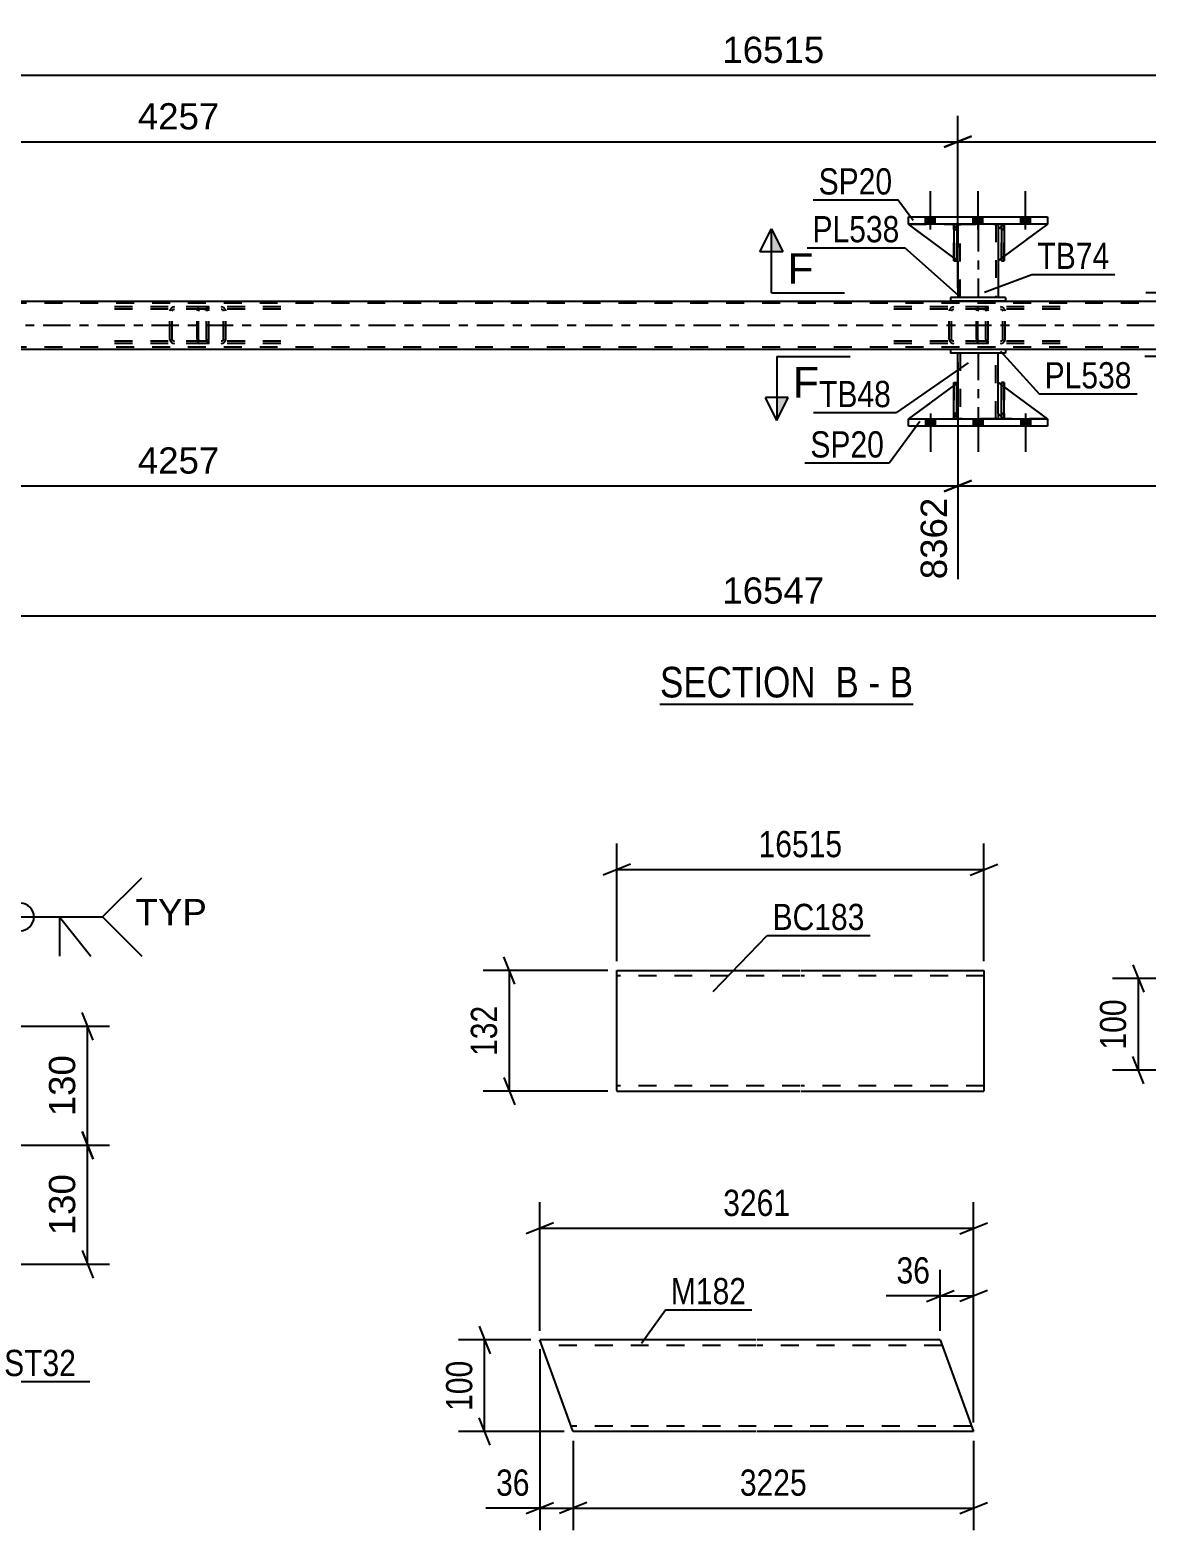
# Model space of a CAD drawing. Header units: millimetres. Extents: x 0 to 841, y 0 to 594.
# Drawn here: x 321.2 to 443.2, y 98.9 to 262.8 of the extents above; entities that cross this region are included whole.
import ezdxf

# ---------------------------------------------------------------- set-up
doc = ezdxf.new("R2010")
doc.units = ezdxf.units.MM
doc.linetypes.add('DXK_LINE_DOT2', pattern=[3.9198, 1.9599, -1.9599])
doc.linetypes.add('DXK_LINE_DOT3', pattern=[5.9187, 2.979, -0.9799, 0.9799, -0.9799])
doc.styles.add('Arial', font='arial.ttf', dxfattribs={"height": 0.2})
doc.styles.add('Arial Narrow', font='ARIALN.TTF', dxfattribs={"height": 0.2})

# ---------------------------------------------------------------- blocks, each defined once
blk = doc.blocks.new('Unknown-317311686-17 - 4224')
at = {"color": 6, "linetype": 'Continuous'}
blk.add_line((390.04, 189.13), (417.69, 189.13), dxfattribs=at)
at = {"color": 0, "linetype": 'Continuous'}
for points in [[(408.15, 189.88), (408.15, 193.38), (390.04, 193.38), (390.04, 189.88)], [(411.76, 189.88), (411.76, 193.38), (409.2, 193.38), (409.2, 189.88)], [(414.08, 189.88), (414.08, 193.38), (412.81, 193.38), (412.81, 189.88)], [(417.69, 189.88), (417.69, 193.38), (415.13, 193.38), (415.13, 189.88)]]:
    blk.add_wipeout(points, dxfattribs=at)
at = {"color": 7, "linetype": 'Continuous', "style": 'Arial Narrow'}
for s, p in [('SECTION ', (390.04, 189.88)), ('B', (409.2, 189.88)), ('B', (415.13, 189.88)), ('-', (412.81, 189.88))]:
    blk.add_text(s, height=3.34, dxfattribs=at).set_placement(p)
blk = doc.blocks.new('Part-317311686-7135 - 7129')
at = {"color": 2, "linetype": 'Continuous'}
for p, q in [((385.33, 146.95), (385.33, 160.06)), ((385.33, 160.06), (405.33, 160.06)), ((405.43, 160.06), (425.43, 160.06)), ((425.43, 160.06), (425.43, 146.86)), ((385.33, 146.95), (385.33, 146.86)), ((385.33, 146.86), (405.33, 146.86)), ((405.43, 146.86), (425.43, 146.86))]:
    blk.add_line(p, q, dxfattribs=at)
at = {"color": 7, "linetype": 'DXK_LINE_DOT2'}
for p, q in [((405.33, 159.46), (385.33, 159.46)), ((425.43, 159.46), (405.43, 159.46)), ((425.43, 159.97), (425.43, 160.06)), ((385.33, 147.46), (385.33, 147.5)), ((425.43, 147.46), (425.43, 147.5)), ((405.33, 147.46), (385.33, 147.46)), ((425.43, 147.46), (405.43, 147.46))]:
    blk.add_line(p, q, dxfattribs=at)
blk = doc.blocks.new('Part-317311686-4386 - 4224')
at = {"color": 2, "linetype": 'Continuous'}
for p, q in [((422.13, 220.3), (422.13, 224.3)), ((422.13, 224.3), (422.45, 224.3)), ((422.45, 220.3), (422.45, 224.3)), ((422.13, 220.3), (422.13, 220.3)), ((422.45, 220.3), (422.13, 220.3))]:
    blk.add_line(p, q, dxfattribs=at)
at = {"color": 7, "linetype": 'DXK_LINE_DOT2'}
for p, q in [((422.13, 224.3), (422.13, 220.9)), ((422.45, 220.9), (422.45, 224.3)), ((422.13, 220.9), (422.13, 220.3)), ((422.13, 220.9), (422.45, 220.9)), ((422.13, 220.3), (422.13, 220.3)), ((422.13, 220.3), (422.13, 220.3)), ((422.45, 220.3), (422.45, 220.9)), ((422.45, 220.3), (422.45, 220.3))]:
    blk.add_line(p, q, dxfattribs=at)
blk = doc.blocks.new('Bolt-317311686-4245 - 4224')
at = {"linetype": 'Continuous'}
for points in [[(420.1, 242.38), (419.06, 242.38), (419.06, 241.58), (420.1, 241.58)], [(420.1, 242.38), (419.06, 242.38), (419.06, 241.58), (420.1, 241.58)], [(420.1, 242.38), (419.06, 242.38), (419.06, 241.58), (420.1, 241.58)], [(425.3, 242.38), (424.26, 242.38), (424.26, 241.58), (425.3, 241.58)], [(425.3, 242.38), (424.26, 242.38), (424.26, 241.58), (425.3, 241.58)], [(430.5, 242.38), (429.46, 242.38), (429.46, 241.58), (430.5, 241.58)], [(430.5, 242.38), (429.46, 242.38), (429.46, 241.58), (430.5, 241.58)], [(430.5, 242.38), (429.46, 242.38), (429.46, 241.58), (430.5, 241.58)]]:
    blk.add_hatch(color=1, dxfattribs=at).paths.add_polyline_path(points)
at = {"color": 1, "linetype": 'Continuous'}
for p, q in [((419.58, 240.98), (419.58, 245.18)), ((419.58, 240.98), (419.58, 245.18)), ((419.58, 240.98), (419.58, 245.18)), ((424.78, 240.98), (424.78, 245.18)), ((424.78, 240.98), (424.78, 245.18)), ((429.98, 240.98), (429.98, 245.18)), ((429.98, 240.98), (429.98, 245.18)), ((429.98, 240.98), (429.98, 245.18)), ((419.06, 241.58), (419.06, 242.38)), ((419.06, 241.58), (419.06, 242.38)), ((419.06, 241.58), (419.06, 242.38)), ((420.1, 241.58), (420.1, 242.38)), ((420.1, 241.58), (420.1, 242.38)), ((420.1, 241.58), (420.1, 242.38)), ((424.26, 241.58), (424.26, 242.38)), ((424.26, 241.58), (424.26, 242.38)), ((425.3, 241.58), (425.3, 242.38)), ((425.3, 241.58), (425.3, 242.38)), ((429.46, 241.58), (429.46, 242.38)), ((429.46, 241.58), (429.46, 242.38)), ((429.46, 241.58), (429.46, 242.38)), ((430.5, 241.58), (430.5, 242.38)), ((430.5, 241.58), (430.5, 242.38)), ((430.5, 241.58), (430.5, 242.38))]:
    blk.add_line(p, q, dxfattribs=at)
blk = doc.blocks.new('Part-317311686-4478 - 4224')
at = {"color": 2, "linetype": 'Continuous'}
for p, q in [((115.52, 233.18), (689.3, 233.18)), ((421.78, 227.9), (257.51, 227.9)), ((592.05, 227.9), (427.78, 227.9))]:
    blk.add_line(p, q, dxfattribs=at)
at = {"color": 7, "linetype": 'DXK_LINE_DOT2'}
for p, q in [((689.3, 232.94), (115.52, 232.94)), ((689.3, 228.14), (115.52, 228.14)), ((427.78, 227.9), (421.78, 227.9))]:
    blk.add_line(p, q, dxfattribs=at)
at = {"color": 7, "linetype": 'DXK_LINE_DOT3'}
blk.add_line((115.52, 230.54), (689.3, 230.54), dxfattribs=at)
blk = doc.blocks.new('Bolt-317311686-4244 - 4224')
at = {"linetype": 'Continuous'}
for points in [[(419.06, 219.5), (420.1, 219.5), (420.1, 220.3), (419.06, 220.3)], [(419.06, 219.5), (420.1, 219.5), (420.1, 220.3), (419.06, 220.3)], [(419.06, 219.5), (420.1, 219.5), (420.1, 220.3), (419.06, 220.3)], [(424.26, 219.5), (425.3, 219.5), (425.3, 220.3), (424.26, 220.3)], [(424.26, 219.5), (425.3, 219.5), (425.3, 220.3), (424.26, 220.3)], [(429.46, 219.5), (430.5, 219.5), (430.5, 220.3), (429.46, 220.3)], [(429.46, 219.5), (430.5, 219.5), (430.5, 220.3), (429.46, 220.3)], [(429.46, 219.5), (430.5, 219.5), (430.5, 220.3), (429.46, 220.3)]]:
    blk.add_hatch(color=1, dxfattribs=at).paths.add_polyline_path(points)
at = {"color": 1, "linetype": 'Continuous'}
for p, q in [((419.06, 220.3), (419.06, 219.5)), ((419.06, 220.3), (419.06, 219.5)), ((419.06, 220.3), (419.06, 219.5)), ((419.58, 220.9), (419.58, 216.7)), ((419.58, 220.9), (419.58, 216.7)), ((419.58, 220.9), (419.58, 216.7)), ((420.1, 220.3), (420.1, 219.5)), ((420.1, 220.3), (420.1, 219.5)), ((420.1, 220.3), (420.1, 219.5)), ((424.26, 220.3), (424.26, 219.5)), ((424.26, 220.3), (424.26, 219.5)), ((424.78, 220.9), (424.78, 216.7)), ((424.78, 220.9), (424.78, 216.7)), ((425.3, 220.3), (425.3, 219.5)), ((425.3, 220.3), (425.3, 219.5)), ((429.46, 220.3), (429.46, 219.5)), ((429.46, 220.3), (429.46, 219.5)), ((429.46, 220.3), (429.46, 219.5)), ((429.98, 220.9), (429.98, 216.7)), ((429.98, 220.9), (429.98, 216.7)), ((429.98, 220.9), (429.98, 216.7)), ((430.5, 220.3), (430.5, 219.5)), ((430.5, 220.3), (430.5, 219.5)), ((430.5, 220.3), (430.5, 219.5))]:
    blk.add_line(p, q, dxfattribs=at)
blk = doc.blocks.new('Part-317311686-4468 - 4224')
at = {"color": 2, "linetype": 'Continuous'}
for p, q in [((422.58, 224.3), (422.58, 227.5)), ((426.98, 224.3), (426.98, 227.5)), ((422.58, 220.3), (422.58, 220.9)), ((426.98, 220.9), (426.98, 220.3))]:
    blk.add_line(p, q, dxfattribs=at)
at = {"color": 7, "linetype": 'DXK_LINE_DOT2'}
for p, q in [((426.98, 227.5), (422.58, 227.5)), ((422.82, 227.5), (422.82, 220.3)), ((426.74, 220.3), (426.74, 227.5)), ((422.58, 220.9), (422.58, 224.3)), ((426.98, 220.9), (426.98, 224.3)), ((426.98, 220.3), (422.58, 220.3))]:
    blk.add_line(p, q, dxfattribs=at)
at = {"color": 7, "linetype": 'DXK_LINE_DOT3'}
blk.add_line((424.78, 227.5), (424.78, 220.3), dxfattribs=at)
blk = doc.blocks.new('Part-317311686-4339 - 4224')
at = {"color": 7, "linetype": 'DXK_LINE_DOT2'}
for p, q in [((339.52, 232.24), (339.5, 232.06)), ((339.5, 229.02), (339.5, 232.06)), ((339.58, 232.4), (339.52, 232.24)), ((339.67, 232.5), (339.58, 232.4)), ((339.64, 232.06), (339.65, 232.15)), ((339.64, 229.02), (339.64, 232.06)), ((339.65, 232.15), (339.68, 232.23)), ((339.77, 232.54), (339.67, 232.5)), ((339.68, 232.23), (339.72, 232.28)), ((339.72, 232.28), (339.77, 232.3)), ((348.63, 232.54), (339.77, 232.54)), ((348.63, 232.3), (339.77, 232.3)), ((340.76, 232.3), (340.76, 232.54)), ((342.3, 232.5), (342.11, 232.54)), ((342.11, 232.3), (342.2, 232.28)), ((342.2, 232.28), (342.28, 232.23)), ((342.28, 232.23), (342.34, 232.15)), ((342.34, 232.15), (342.36, 232.06)), ((342.36, 229.02), (342.36, 232.06)), ((342.61, 232.06), (342.57, 232.24)), ((342.61, 229.02), (342.61, 232.06)), ((339.5, 229.02), (339.52, 228.83)), ((339.52, 228.83), (339.58, 228.68)), ((339.58, 228.68), (339.67, 228.57)), ((339.65, 228.92), (339.64, 229.02)), ((339.68, 228.85), (339.65, 228.92)), ((339.67, 228.57), (339.77, 228.54)), ((339.72, 228.79), (339.68, 228.85)), ((339.77, 228.78), (339.72, 228.79)), ((348.63, 228.78), (339.77, 228.78)), ((348.63, 228.54), (339.77, 228.54)), ((340.76, 228.54), (340.76, 228.78)), ((342.2, 228.79), (342.11, 228.78)), ((342.11, 228.54), (342.3, 228.57)), ((342.28, 228.85), (342.2, 228.79)), ((342.34, 228.92), (342.28, 228.85)), ((342.36, 229.02), (342.34, 228.92)), ((342.57, 228.83), (342.61, 229.02))]:
    blk.add_line(p, q, dxfattribs=at)
for centre, start, end in [((342.12, 232.04), 23.8494, 68.8059), ((342.12, 229.03), 291.1941, 336.1506)]:
    blk.add_arc(centre, 0.492, start, end, dxfattribs=at)
blk = doc.blocks.new('Part-317311686-4340 - 4224')
at = {"color": 7, "linetype": 'DXK_LINE_DOT2'}
for p, q in [((424.66, 232.24), (424.63, 232.06)), ((424.63, 229.02), (424.63, 232.06)), ((424.71, 232.4), (424.66, 232.24)), ((424.8, 232.5), (424.71, 232.4)), ((424.77, 232.06), (424.78, 232.15)), ((424.77, 229.02), (424.77, 232.06)), ((424.78, 232.15), (424.81, 232.23)), ((424.91, 232.54), (424.8, 232.5)), ((424.81, 232.23), (424.85, 232.28)), ((424.85, 232.28), (424.91, 232.3)), ((433.76, 232.54), (424.91, 232.54)), ((433.76, 232.3), (424.91, 232.3)), ((425.9, 232.3), (425.9, 232.54)), ((427.43, 232.5), (427.24, 232.54)), ((427.24, 232.3), (427.34, 232.28)), ((427.34, 232.28), (427.42, 232.23)), ((427.42, 232.23), (427.47, 232.15)), ((427.47, 232.15), (427.49, 232.06)), ((427.49, 229.02), (427.49, 232.06)), ((427.74, 232.06), (427.7, 232.24)), ((427.74, 229.02), (427.74, 232.06)), ((424.63, 229.02), (424.66, 228.83)), ((424.66, 228.83), (424.71, 228.68)), ((424.71, 228.68), (424.8, 228.57)), ((424.78, 228.92), (424.77, 229.02)), ((424.81, 228.85), (424.78, 228.92)), ((424.8, 228.57), (424.91, 228.54)), ((424.85, 228.79), (424.81, 228.85)), ((424.91, 228.78), (424.85, 228.79)), ((433.76, 228.78), (424.91, 228.78)), ((433.76, 228.54), (424.91, 228.54)), ((425.9, 228.54), (425.9, 228.78)), ((427.34, 228.79), (427.24, 228.78)), ((427.24, 228.54), (427.43, 228.57)), ((427.42, 228.85), (427.34, 228.79)), ((427.47, 228.92), (427.42, 228.85)), ((427.49, 229.02), (427.47, 228.92)), ((427.7, 228.83), (427.74, 229.02))]:
    blk.add_line(p, q, dxfattribs=at)
for centre, start, end in [((427.25, 232.04), 23.8494, 68.8059), ((427.25, 229.03), 291.1941, 336.1506)]:
    blk.add_arc(centre, 0.492, start, end, dxfattribs=at)
blk = doc.blocks.new('Part-317311686-4280 - 4224')
at = {"color": 2, "linetype": 'Continuous'}
for p, q in [((427.65, 241.58), (427.33, 241.58)), ((427.33, 241.58), (427.33, 237.58)), ((427.65, 241.58), (427.65, 241.58)), ((427.65, 241.58), (427.65, 237.58)), ((427.65, 237.58), (427.33, 237.58))]:
    blk.add_line(p, q, dxfattribs=at)
at = {"color": 7, "linetype": 'DXK_LINE_DOT2'}
for p, q in [((427.33, 241.58), (427.33, 240.98)), ((427.33, 241.58), (427.33, 241.58)), ((427.65, 240.98), (427.33, 240.98)), ((427.33, 240.98), (427.33, 237.58)), ((427.65, 240.98), (427.65, 241.58)), ((427.65, 241.58), (427.65, 241.58)), ((427.65, 237.58), (427.65, 240.98))]:
    blk.add_line(p, q, dxfattribs=at)
blk = doc.blocks.new('Part-317311686-4281 - 4224')
at = {"color": 2, "linetype": 'Continuous'}
for p, q in [((422.45, 241.58), (422.13, 241.58)), ((422.13, 241.58), (422.13, 237.58)), ((422.45, 241.58), (422.45, 241.58)), ((422.45, 241.58), (422.45, 237.58)), ((422.45, 237.58), (422.13, 237.58))]:
    blk.add_line(p, q, dxfattribs=at)
at = {"color": 7, "linetype": 'DXK_LINE_DOT2'}
for p, q in [((422.13, 241.58), (422.13, 240.98)), ((422.13, 241.58), (422.13, 241.58)), ((422.45, 240.98), (422.13, 240.98)), ((422.13, 240.98), (422.13, 237.58)), ((422.45, 240.98), (422.45, 241.58)), ((422.45, 241.58), (422.45, 241.58)), ((422.45, 237.58), (422.45, 240.98))]:
    blk.add_line(p, q, dxfattribs=at)
blk = doc.blocks.new('Part-317311686-4286 - 4224')
at = {"color": 2, "linetype": 'Continuous'}
for p, q in [((417.18, 220.3), (417.18, 220.3)), ((417.18, 219.5), (417.18, 220.3)), ((417.18, 220.3), (432.38, 220.3)), ((432.38, 220.3), (432.38, 220.3)), ((432.38, 220.3), (432.38, 219.5)), ((417.18, 219.5), (417.18, 219.5)), ((432.38, 219.5), (417.18, 219.5)), ((432.38, 219.5), (432.38, 219.5))]:
    blk.add_line(p, q, dxfattribs=at)
at = {"color": 7, "linetype": 'DXK_LINE_DOT2'}
for p, q in [((417.18, 219.5), (417.18, 220.3)), ((432.38, 220.3), (432.38, 219.5))]:
    blk.add_line(p, q, dxfattribs=at)
blk = doc.blocks.new('Part-317311686-4291 - 4224')
at = {"color": 2, "linetype": 'Continuous'}
for p, q in [((417.18, 241.58), (417.18, 242.38)), ((417.18, 242.38), (432.38, 242.38)), ((432.38, 241.58), (417.18, 241.58)), ((432.38, 242.38), (432.38, 241.58))]:
    blk.add_line(p, q, dxfattribs=at)
blk = doc.blocks.new('Part-317311686-4472 - 4224')
at = {"color": 2, "linetype": 'Continuous'}
for p, q in [((427.33, 241.33), (426.98, 240.98)), ((426.98, 240.98), (426.98, 237.58)), ((432.38, 241.58), (427.65, 238.08)), ((426.98, 237.58), (427.33, 237.84))]:
    blk.add_line(p, q, dxfattribs=at)
at = {"color": 7, "linetype": 'DXK_LINE_DOT2'}
for p, q in [((427.58, 241.58), (427.33, 241.33)), ((432.38, 241.58), (427.58, 241.58)), ((432.38, 241.58), (432.38, 241.58)), ((432.38, 241.58), (432.38, 241.58)), ((427.65, 238.08), (427.33, 237.84))]:
    blk.add_line(p, q, dxfattribs=at)
blk = doc.blocks.new('Part-317311686-4300 - 4224')
at = {"color": 7, "linetype": 'DXK_LINE_DOT2'}
for p, q in [((425.39, 232.54), (414.53, 232.54)), ((425.39, 232.3), (414.53, 232.3)), ((421.68, 232.24), (421.64, 232.06)), ((421.64, 229.02), (421.64, 232.06)), ((421.9, 232.06), (421.92, 232.15)), ((421.9, 229.02), (421.9, 232.06)), ((421.92, 232.15), (421.97, 232.23)), ((422.15, 232.54), (421.96, 232.5)), ((421.97, 232.23), (422.05, 232.28)), ((422.05, 232.28), (422.15, 232.3)), ((425.58, 232.5), (425.39, 232.54)), ((425.39, 232.3), (425.48, 232.28)), ((425.48, 232.28), (425.57, 232.23)), ((425.57, 232.23), (425.62, 232.15)), ((425.62, 232.15), (425.64, 232.06)), ((425.64, 229.02), (425.64, 232.06)), ((425.9, 232.06), (425.86, 232.24)), ((425.9, 229.02), (425.9, 232.06)), ((425.39, 228.78), (414.53, 228.78)), ((425.39, 228.54), (414.53, 228.54)), ((421.64, 229.02), (421.68, 228.83)), ((421.92, 228.92), (421.9, 229.02)), ((421.97, 228.85), (421.92, 228.92)), ((421.96, 228.57), (422.15, 228.54)), ((422.05, 228.79), (421.97, 228.85)), ((422.15, 228.78), (422.05, 228.79)), ((425.48, 228.79), (425.39, 228.78)), ((425.39, 228.54), (425.58, 228.57)), ((425.57, 228.85), (425.48, 228.79)), ((425.62, 228.92), (425.57, 228.85)), ((425.64, 229.02), (425.62, 228.92)), ((425.86, 228.83), (425.9, 229.02))]:
    blk.add_line(p, q, dxfattribs=at)
for centre, start, end in [((422.13, 232.04), 110.7583, 155.6801), ((425.41, 232.04), 24.3199, 69.2417), ((422.13, 229.04), 204.3199, 249.2417), ((425.41, 229.04), 290.7583, 335.6801)]:
    blk.add_arc(centre, 0.496, start, end, dxfattribs=at)
blk = doc.blocks.new('Part-317311686-4301 - 4224')
at = {"color": 7, "linetype": 'DXK_LINE_DOT2'}
for p, q in [((340.25, 232.54), (329.4, 232.54)), ((340.25, 232.3), (329.4, 232.3)), ((336.55, 232.24), (336.51, 232.06)), ((336.51, 229.02), (336.51, 232.06)), ((336.76, 232.06), (336.78, 232.15)), ((336.76, 229.02), (336.76, 232.06)), ((336.78, 232.15), (336.84, 232.23)), ((337.02, 232.54), (336.82, 232.5)), ((336.84, 232.23), (336.92, 232.28)), ((336.92, 232.28), (337.02, 232.3)), ((340.45, 232.5), (340.25, 232.54)), ((340.25, 232.3), (340.35, 232.28)), ((340.35, 232.28), (340.43, 232.23)), ((340.43, 232.23), (340.49, 232.15)), ((340.49, 232.15), (340.51, 232.06)), ((340.51, 229.02), (340.51, 232.06)), ((340.76, 232.06), (340.72, 232.24)), ((340.76, 229.02), (340.76, 232.06)), ((340.25, 228.78), (329.4, 228.78)), ((340.25, 228.54), (329.4, 228.54)), ((336.51, 229.02), (336.55, 228.83)), ((336.78, 228.92), (336.76, 229.02)), ((336.84, 228.85), (336.78, 228.92)), ((336.82, 228.57), (337.02, 228.54)), ((336.92, 228.79), (336.84, 228.85)), ((337.02, 228.78), (336.92, 228.79)), ((340.35, 228.79), (340.25, 228.78)), ((340.25, 228.54), (340.45, 228.57)), ((340.43, 228.85), (340.35, 228.79)), ((340.49, 228.92), (340.43, 228.85)), ((340.51, 229.02), (340.49, 228.92)), ((340.72, 228.83), (340.76, 229.02))]:
    blk.add_line(p, q, dxfattribs=at)
for centre, start, end in [((337, 232.04), 110.7583, 155.6801), ((340.27, 232.04), 24.3199, 69.2417), ((337, 229.04), 204.3199, 249.2417), ((340.27, 229.04), 290.7583, 335.6801)]:
    blk.add_arc(centre, 0.496, start, end, dxfattribs=at)
blk = doc.blocks.new('Part-317311686-4304 - 4224')
at = {"color": 7, "linetype": 'DXK_LINE_DOT2'}
for p, q in [((426.98, 220.9), (426.98, 224.3)), ((426.98, 224.3), (432.38, 220.3)), ((427.58, 220.3), (426.98, 220.9)), ((432.38, 220.3), (427.58, 220.3))]:
    blk.add_line(p, q, dxfattribs=at)
blk = doc.blocks.new('Part-317311686-4432 - 4224')
at = {"color": 7, "linetype": 'DXK_LINE_DOT2'}
for p, q in [((422.58, 224.3), (417.18, 220.3)), ((422.58, 220.9), (422.58, 224.3)), ((422.58, 224.3), (422.58, 220.9)), ((417.18, 220.3), (421.98, 220.3)), ((421.98, 220.3), (422.58, 220.9)), ((422.58, 220.9), (421.98, 220.3)), ((422.58, 220.9), (422.58, 220.9))]:
    blk.add_line(p, q, dxfattribs=at)
blk = doc.blocks.new('Part-317311686-4319 - 4224')
at = {"color": 2, "linetype": 'Continuous'}
for p, q in [((422.58, 241.58), (422.58, 240.98)), ((426.98, 241.58), (426.98, 240.98)), ((422.58, 237.58), (422.58, 233.58)), ((426.98, 237.58), (426.98, 233.58))]:
    blk.add_line(p, q, dxfattribs=at)
at = {"color": 7, "linetype": 'DXK_LINE_DOT2'}
for p, q in [((422.58, 241.58), (426.98, 241.58)), ((422.58, 240.98), (422.58, 237.58)), ((422.82, 233.58), (422.82, 241.58)), ((426.74, 241.58), (426.74, 233.58)), ((426.98, 240.98), (426.98, 237.58)), ((426.98, 233.58), (422.58, 233.58))]:
    blk.add_line(p, q, dxfattribs=at)
at = {"color": 7, "linetype": 'DXK_LINE_DOT3'}
blk.add_line((424.78, 241.58), (424.78, 233.58), dxfattribs=at)
blk = doc.blocks.new('Part-317311686-4387 - 4224')
at = {"color": 7, "linetype": 'DXK_LINE_DOT2'}
for p, q in [((427.65, 224.3), (427.33, 224.3)), ((427.33, 220.9), (427.33, 224.3)), ((427.33, 224.3), (427.33, 220.3)), ((427.65, 224.3), (427.65, 220.9)), ((427.65, 220.3), (427.65, 224.3)), ((427.65, 220.9), (427.33, 220.9)), ((427.33, 220.3), (427.33, 220.9)), ((427.65, 220.3), (427.33, 220.3)), ((427.65, 220.9), (427.65, 220.3)), ((427.65, 220.3), (427.65, 220.3))]:
    blk.add_line(p, q, dxfattribs=at)
blk = doc.blocks.new('Part-317311686-4458 - 4224')
at = {"color": 2, "linetype": 'Continuous'}
for p, q in [((427.78, 233.58), (421.78, 233.58)), ((421.78, 233.58), (421.78, 233.18)), ((427.78, 233.18), (421.78, 233.18)), ((427.78, 233.58), (427.78, 233.18))]:
    blk.add_line(p, q, dxfattribs=at)
blk = doc.blocks.new('Part-317311686-4388 - 4224')
at = {"color": 7, "linetype": 'DXK_LINE_DOT2'}
for p, q in [((422.13, 224.3), (422.45, 224.3)), ((422.13, 220.9), (422.13, 224.3)), ((422.13, 224.3), (422.13, 220.3)), ((422.45, 224.3), (422.45, 220.9)), ((422.45, 220.3), (422.45, 224.2)), ((422.45, 220.9), (422.13, 220.9)), ((422.13, 220.3), (422.13, 220.9)), ((422.45, 220.3), (422.13, 220.3)), ((422.45, 220.9), (422.45, 220.3)), ((422.45, 220.3), (422.45, 220.3))]:
    blk.add_line(p, q, dxfattribs=at)
blk = doc.blocks.new('Part-317311686-4389 - 4224')
at = {"color": 2, "linetype": 'Continuous'}
for p, q in [((422.13, 223.97), (417.18, 220.3)), ((422.58, 224.3), (422.45, 224.2)), ((422.58, 220.9), (422.58, 224.3)), ((422.13, 220.45), (421.98, 220.3)), ((422.58, 220.9), (422.45, 220.77)), ((422.58, 220.9), (422.58, 220.9))]:
    blk.add_line(p, q, dxfattribs=at)
at = {"color": 7, "linetype": 'DXK_LINE_DOT2'}
for p, q in [((422.45, 224.2), (422.13, 223.97)), ((422.58, 220.9), (422.58, 224.3)), ((417.18, 220.3), (417.18, 220.3)), ((417.18, 220.3), (421.98, 220.3)), ((422.58, 220.9), (421.98, 220.3)), ((422.45, 220.77), (422.13, 220.45))]:
    blk.add_line(p, q, dxfattribs=at)
blk = doc.blocks.new('Part-317311686-4433 - 4224')
at = {"color": 2, "linetype": 'Continuous'}
for p, q in [((426.98, 220.9), (426.98, 224.3)), ((426.98, 224.3), (427.33, 224.03)), ((432.38, 220.3), (427.65, 223.8)), ((427.33, 220.54), (426.98, 220.9))]:
    blk.add_line(p, q, dxfattribs=at)
at = {"color": 7, "linetype": 'DXK_LINE_DOT2'}
for p, q in [((427.65, 223.8), (427.33, 224.03)), ((427.33, 220.54), (427.58, 220.3)), ((427.58, 220.3), (432.38, 220.3))]:
    blk.add_line(p, q, dxfattribs=at)
blk = doc.blocks.new('Part-317311686-4463 - 4224')
at = {"color": 2, "linetype": 'Continuous'}
for p, q in [((427.78, 227.9), (421.78, 227.9)), ((421.78, 227.9), (421.78, 227.5)), ((427.78, 227.9), (427.78, 227.5)), ((427.78, 227.5), (421.78, 227.5))]:
    blk.add_line(p, q, dxfattribs=at)
blk = doc.blocks.new('Part-317311686-4469 - 4224')
at = {"color": 2, "linetype": 'Continuous'}
for p, q in [((427.33, 220.3), (427.33, 224.3)), ((427.33, 224.3), (427.65, 224.3)), ((427.65, 220.3), (427.65, 224.3)), ((427.33, 220.3), (427.33, 220.3)), ((427.65, 220.3), (427.33, 220.3))]:
    blk.add_line(p, q, dxfattribs=at)
at = {"color": 7, "linetype": 'DXK_LINE_DOT2'}
for p, q in [((427.33, 224.3), (427.33, 220.9)), ((427.65, 220.9), (427.65, 224.3)), ((427.33, 220.9), (427.33, 220.3)), ((427.33, 220.9), (427.65, 220.9)), ((427.33, 220.3), (427.33, 220.3)), ((427.33, 220.3), (427.33, 220.3)), ((427.65, 220.3), (427.65, 220.9)), ((427.65, 220.3), (427.65, 220.3))]:
    blk.add_line(p, q, dxfattribs=at)
blk = doc.blocks.new('Part-317311686-4470 - 4224')
at = {"color": 2, "linetype": 'Continuous'}
for p, q in [((422.13, 237.91), (417.18, 241.58)), ((422.13, 241.42), (421.98, 241.58)), ((422.58, 240.98), (422.45, 241.1)), ((422.58, 240.98), (422.58, 240.98)), ((422.58, 237.58), (422.58, 240.98)), ((422.45, 237.67), (422.58, 237.58)), ((422.58, 237.58), (422.58, 237.58))]:
    blk.add_line(p, q, dxfattribs=at)
at = {"color": 7, "linetype": 'DXK_LINE_DOT2'}
for p, q in [((421.98, 241.58), (417.18, 241.58)), ((417.18, 241.58), (417.18, 241.58)), ((421.98, 241.58), (422.58, 240.98)), ((422.45, 241.1), (422.13, 241.42)), ((422.58, 240.98), (422.58, 237.58)), ((422.45, 237.67), (422.13, 237.91))]:
    blk.add_line(p, q, dxfattribs=at)
blk = doc.blocks.new('Part-317311686-4471 - 4224')
at = {"color": 7, "linetype": 'DXK_LINE_DOT2'}
for p, q in [((422.58, 237.58), (417.18, 241.58)), ((417.18, 241.58), (421.98, 241.58)), ((421.98, 241.58), (422.58, 240.98)), ((422.58, 240.98), (421.98, 241.58)), ((422.58, 240.98), (422.58, 237.58)), ((422.58, 240.98), (422.58, 240.98)), ((422.58, 240.98), (422.58, 237.58))]:
    blk.add_line(p, q, dxfattribs=at)
blk = doc.blocks.new('Part-317311686-4473 - 4224')
at = {"color": 7, "linetype": 'DXK_LINE_DOT2'}
for p, q in [((427.58, 241.58), (426.98, 240.98)), ((426.98, 237.58), (432.38, 241.58)), ((426.98, 240.98), (426.98, 237.58)), ((432.38, 241.58), (427.58, 241.58))]:
    blk.add_line(p, q, dxfattribs=at)
blk = doc.blocks.new('Part-317311686-4488 - 4224')
at = {"color": 7, "linetype": 'DXK_LINE_DOT2'}
for p, q in [((427.33, 240.98), (427.33, 241.58)), ((427.33, 241.58), (427.33, 241.58)), ((427.33, 241.58), (427.33, 237.58)), ((427.33, 241.58), (427.65, 241.58)), ((427.33, 237.58), (427.33, 240.98)), ((427.33, 240.98), (427.65, 240.98)), ((427.65, 241.58), (427.65, 240.98)), ((427.65, 237.58), (427.65, 241.58)), ((427.65, 240.98), (427.65, 237.58)), ((427.33, 237.58), (427.65, 237.58))]:
    blk.add_line(p, q, dxfattribs=at)
blk = doc.blocks.new('Part-317311686-4489 - 4224')
at = {"color": 7, "linetype": 'DXK_LINE_DOT2'}
for p, q in [((422.13, 240.98), (422.13, 241.58)), ((422.13, 241.58), (422.13, 241.58)), ((422.13, 241.58), (422.13, 237.58)), ((422.13, 241.58), (422.45, 241.58)), ((422.13, 237.58), (422.13, 240.98)), ((422.13, 240.98), (422.45, 240.98)), ((422.45, 241.58), (422.45, 240.98)), ((422.45, 237.58), (422.45, 241.58)), ((422.45, 240.98), (422.45, 237.58)), ((422.13, 237.58), (422.45, 237.58))]:
    blk.add_line(p, q, dxfattribs=at)
blk = doc.blocks.new('Part-317311686-5521 - 5515')
at = {"color": 2, "linetype": 'Continuous'}
for p, q in [((400.56, 119.69), (376.92, 119.69)), ((380.52, 109.78), (376.92, 119.69)), ((420.66, 119.69), (400.66, 119.69)), ((420.66, 119.69), (424.3, 109.69)), ((380.56, 109.69), (380.52, 109.78)), ((400.56, 109.69), (380.56, 109.69)), ((424.3, 109.69), (400.66, 109.69))]:
    blk.add_line(p, q, dxfattribs=at)
at = {"color": 7, "linetype": 'DXK_LINE_DOT2'}
for p, q in [((400.56, 119.09), (377.14, 119.09)), ((420.87, 119.09), (400.66, 119.09)), ((380.34, 110.29), (380.32, 110.34)), ((400.56, 110.29), (380.34, 110.29)), ((424.08, 110.29), (400.66, 110.29)), ((424.08, 110.29), (424.06, 110.34))]:
    blk.add_line(p, q, dxfattribs=at)
blk = doc.blocks.new('StraightDimension-317311686-5904 - 5611')
at = {"color": 7, "linetype": 'Continuous'}
for p, q in [((328.11, 152.46), (326.91, 155.46)), ((313.48, 153.96), (329.91, 153.96)), ((327.51, 140.96), (327.51, 153.96)), ((305.98, 140.96), (329.91, 140.96)), ((326.91, 142.46), (328.11, 139.46))]:
    blk.add_line(p, q, dxfattribs=at)
at = {"color": 0}
blk.add_wipeout([(326.76, 151.4), (322.56, 151.4), (322.56, 143.53), (326.76, 143.53)], dxfattribs=at)
at = {"color": 3, "style": 'Arial'}
blk.add_text('130', height=2.865, rotation=90.0002, dxfattribs=at).set_placement((326.16, 144.13))
blk = doc.blocks.new('StraightDimension-317311686-5894 - 5611')
at = {"color": 7, "linetype": 'Continuous'}
for p, q in [((305.98, 140.96), (329.91, 140.96)), ((328.11, 139.46), (326.91, 142.46)), ((327.51, 127.96), (327.51, 140.96)), ((326.91, 129.46), (328.11, 126.46)), ((313.48, 127.96), (329.91, 127.96))]:
    blk.add_line(p, q, dxfattribs=at)
at = {"color": 0}
blk.add_wipeout([(326.76, 138.4), (322.56, 138.4), (322.56, 130.53), (326.76, 130.53)], dxfattribs=at)
at = {"color": 3, "style": 'Arial'}
blk.add_text('130', height=2.865, rotation=90.0002, dxfattribs=at).set_placement((326.16, 131.13))
blk = doc.blocks.new('StraightDimension-317311686-7151 - 7129')
at = {"color": 7, "linetype": 'Continuous'}
for p, q in [((385.33, 161.06), (385.33, 173.93)), ((425.43, 161.06), (425.43, 173.93)), ((386.83, 171.68), (383.83, 170.48)), ((385.33, 171.08), (425.43, 171.08)), ((423.93, 170.48), (426.93, 171.68))]:
    blk.add_line(p, q, dxfattribs=at)
at = {"color": 0}
blk.add_wipeout([(410.55, 171.83), (410.55, 176.03), (400.21, 176.03), (400.21, 171.83)], dxfattribs=at)
at = {"color": 3, "style": 'Arial Narrow'}
blk.add_text('16515', height=2.863, dxfattribs=at).set_placement((400.81, 172.43))
blk = doc.blocks.new('StraightDimension-317311686-7140 - 7129')
at = {"color": 7, "linetype": 'Continuous'}
for p, q in [((374.19, 158.56), (372.99, 161.56)), ((384.33, 160.06), (370.74, 160.06)), ((373.59, 146.86), (373.59, 160.06)), ((372.99, 148.36), (374.19, 145.36)), ((384.33, 146.86), (370.74, 146.86))]:
    blk.add_line(p, q, dxfattribs=at)
at = {"color": 0}
blk.add_wipeout([(372.84, 156.8), (368.64, 156.8), (368.64, 150.12), (372.84, 150.12)], dxfattribs=at)
at = {"color": 3, "style": 'Arial Narrow'}
blk.add_text('132', height=2.863, rotation=90.0002, dxfattribs=at).set_placement((372.24, 150.72))
blk = doc.blocks.new('StraightDimension-317311686-4603 - 4224')
at = {"color": 7, "linetype": 'Continuous'}
for p, q in [((252.31, 234.58), (252.31, 253.43)), ((422.58, 234.58), (422.58, 253.43)), ((253.81, 251.18), (250.81, 249.98)), ((421.08, 249.98), (424.08, 251.18)), ((252.31, 250.58), (422.58, 250.58))]:
    blk.add_line(p, q, dxfattribs=at)
at = {"color": 0}
blk.add_wipeout([(342.49, 251.33), (342.49, 255.53), (332.4, 255.53), (332.4, 251.33)], dxfattribs=at)
at = {"color": 3, "style": 'Arial'}
blk.add_text('4257', height=2.865, dxfattribs=at).set_placement((333, 251.93))
blk = doc.blocks.new('StraightDimension-317311686-4613 - 4224')
at = {"color": 7, "linetype": 'Continuous'}
for p, q in [((422.58, 234.58), (422.58, 253.43)), ((592.85, 234.58), (592.85, 253.43)), ((424.08, 251.18), (421.08, 249.98)), ((591.35, 249.98), (594.35, 251.18)), ((422.58, 250.58), (592.85, 250.58))]:
    blk.add_line(p, q, dxfattribs=at)
at = {"color": 0}
blk.add_wipeout([(512.76, 251.33), (512.76, 255.53), (502.67, 255.53), (502.67, 251.33)], dxfattribs=at)
at = {"color": 3, "style": 'Arial'}
blk.add_text('4257', height=2.865, dxfattribs=at).set_placement((503.27, 251.93))
blk = doc.blocks.new('StraightDimension-317311686-4647 - 4224')
at = {"color": 7, "linetype": 'Continuous'}
for p, q in [((252.31, 226.5), (252.31, 202.79)), ((422.58, 226.5), (422.58, 202.79)), ((253.81, 213.58), (250.81, 212.38)), ((421.08, 212.38), (424.08, 213.58)), ((252.31, 212.98), (422.58, 212.98))]:
    blk.add_line(p, q, dxfattribs=at)
at = {"color": 0}
blk.add_wipeout([(342.49, 213.73), (342.49, 217.93), (332.4, 217.93), (332.4, 213.73)], dxfattribs=at)
at = {"color": 0, "linetype": 'Continuous'}
blk.add_wipeout([(421.98, 212.28), (417.78, 212.28), (417.78, 202.19), (421.98, 202.19)], dxfattribs=at)
at = {"color": 3, "style": 'Arial'}
blk.add_text('4257', height=2.865, dxfattribs=at).set_placement((333, 214.33))
at = {"color": 3, "linetype": 'Continuous', "style": 'Arial'}
blk.add_text('8362', height=2.865, rotation=90.0002, dxfattribs=at).set_placement((421.38, 202.79))
blk = doc.blocks.new('StraightDimension-317311686-4657 - 4224')
at = {"color": 7, "linetype": 'Continuous'}
for p, q in [((422.58, 226.5), (422.58, 202.79)), ((592.85, 226.5), (592.85, 200.56)), ((424.08, 213.58), (421.08, 212.38)), ((591.35, 212.38), (594.35, 213.58)), ((422.58, 212.98), (592.85, 212.98))]:
    blk.add_line(p, q, dxfattribs=at)
at = {"color": 0}
blk.add_wipeout([(512.76, 213.73), (512.76, 217.93), (502.67, 217.93), (502.67, 213.73)], dxfattribs=at)
at = {"color": 0, "linetype": 'Continuous'}
blk.add_wipeout([(592.25, 212.28), (588.05, 212.28), (588.05, 199.96), (592.25, 199.96)], dxfattribs=at)
at = {"color": 3, "style": 'Arial'}
blk.add_text('4257', height=2.865, dxfattribs=at).set_placement((503.27, 214.33))
at = {"color": 3, "linetype": 'Continuous', "style": 'Arial'}
blk.add_text('12618', height=2.865, rotation=90.0002, dxfattribs=at).set_placement((591.65, 200.56))
blk = doc.blocks.new('StraightDimension-317311686-4681 - 4224')
at = {"color": 7, "linetype": 'Continuous'}
blk.add_line((106.26, 198.78), (698.56, 198.78), dxfattribs=at)
at = {"color": 0}
blk.add_wipeout([(408.57, 199.53), (408.57, 203.73), (396.25, 203.73), (396.25, 199.53)], dxfattribs=at)
at = {"color": 3, "style": 'Arial'}
blk.add_text('16547', height=2.865, dxfattribs=at).set_placement((396.85, 200.13))
blk = doc.blocks.new('StraightDimension-317311686-8641 - 4224')
at = {"color": 7, "linetype": 'Continuous'}
blk.add_line((106.9, 257.84), (697.92, 257.84), dxfattribs=at)
at = {"color": 0}
blk.add_wipeout([(408.57, 258.59), (408.57, 262.79), (396.25, 262.79), (396.25, 258.59)], dxfattribs=at)
at = {"color": 3, "style": 'Arial'}
blk.add_text('16515', height=2.865, dxfattribs=at).set_placement((396.85, 259.19))
blk = doc.blocks.new('StraightDimension-317311686-6024 - 6004')
at = {"color": 7, "linetype": 'Continuous'}
for p, q in [((441.71, 160.67), (442.91, 157.67)), ((449.22, 159.17), (439.46, 159.17)), ((442.31, 149.17), (442.31, 159.17)), ((452.86, 149.17), (439.46, 149.17)), ((442.91, 147.67), (441.71, 150.67))]:
    blk.add_line(p, q, dxfattribs=at)
at = {"color": 0}
blk.add_wipeout([(441.56, 157.51), (437.36, 157.51), (437.36, 150.82), (441.56, 150.82)], dxfattribs=at)
at = {"color": 3, "style": 'Arial Narrow'}
blk.add_text('100', height=2.863, rotation=90.0002, dxfattribs=at).set_placement((440.96, 151.42))
blk = doc.blocks.new('StraightDimension-317311686-5592 - 5515')
at = {"color": 7, "linetype": 'Continuous'}
for p, q in [((380.56, 108.69), (380.56, 98.93)), ((424.3, 108.69), (424.3, 98.93)), ((382.06, 101.93), (379.06, 100.73)), ((422.8, 100.73), (425.8, 101.93)), ((380.56, 101.33), (424.3, 101.33))]:
    blk.add_line(p, q, dxfattribs=at)
at = {"color": 0}
blk.add_wipeout([(406.68, 102.08), (406.68, 106.28), (398.17, 106.28), (398.17, 102.08)], dxfattribs=at)
at = {"color": 3, "style": 'Arial Narrow'}
blk.add_text('3225', height=2.863, dxfattribs=at).set_placement((398.77, 102.68))
blk = doc.blocks.new('StraightDimension-317311686-5557 - 5515')
at = {"color": 7, "linetype": 'Continuous'}
for p, q in [((420.66, 120.69), (420.66, 127.36)), ((424.3, 110.69), (424.3, 127.36)), ((419.16, 123.91), (422.16, 125.11)), ((425.8, 125.11), (422.8, 123.91)), ((420.66, 124.51), (424.3, 124.51))]:
    blk.add_line(p, q, dxfattribs=at)
at = {"color": 0}
blk.add_wipeout([(420.13, 125.26), (420.13, 129.46), (415.28, 129.46), (415.28, 125.26)], dxfattribs=at)
at = {"color": 7, "linetype": 'Continuous'}
blk.add_line((420.66, 124.51), (414.75, 124.51), dxfattribs=at)
blk.add_line((420.66, 124.51), (414.75, 124.51), dxfattribs=at)
at = {"color": 3, "style": 'Arial Narrow'}
blk.add_text('36', height=2.863, dxfattribs=at).set_placement((415.88, 125.86))
blk = doc.blocks.new('StraightDimension-317311686-5524 - 5515')
at = {"color": 7, "linetype": 'Continuous'}
for p, q in [((376.92, 120.69), (376.92, 134.74)), ((424.3, 110.69), (424.3, 134.74)), ((378.42, 132.49), (375.42, 131.29)), ((376.92, 131.89), (424.3, 131.89)), ((422.8, 131.29), (425.8, 132.49))]:
    blk.add_line(p, q, dxfattribs=at)
at = {"color": 0}
blk.add_wipeout([(404.86, 132.64), (404.86, 136.84), (396.35, 136.84), (396.35, 132.64)], dxfattribs=at)
at = {"color": 3, "style": 'Arial Narrow'}
blk.add_text('3261', height=2.863, dxfattribs=at).set_placement((396.95, 133.24))
blk = doc.blocks.new('StraightDimension-317311686-5575 - 5515')
at = {"color": 7, "linetype": 'Continuous'}
for p, q in [((376.92, 118.69), (376.92, 98.93)), ((380.56, 108.69), (380.56, 98.93)), ((375.42, 100.73), (378.42, 101.93)), ((382.06, 101.93), (379.06, 100.73)), ((376.92, 101.33), (380.56, 101.33))]:
    blk.add_line(p, q, dxfattribs=at)
at = {"color": 0}
blk.add_wipeout([(376.39, 102.08), (376.39, 106.28), (371.54, 106.28), (371.54, 102.08)], dxfattribs=at)
at = {"color": 7, "linetype": 'Continuous'}
blk.add_line((376.92, 101.33), (371.01, 101.33), dxfattribs=at)
blk.add_line((376.92, 101.33), (371.01, 101.33), dxfattribs=at)
at = {"color": 3, "style": 'Arial Narrow'}
blk.add_text('36', height=2.863, dxfattribs=at).set_placement((372.14, 102.68))
blk = doc.blocks.new('StraightDimension-317311686-5535 - 5515')
at = {"color": 7, "linetype": 'Continuous'}
for p, q in [((375.92, 119.69), (368.03, 119.69)), ((370.28, 121.19), (371.48, 118.19)), ((370.88, 109.69), (370.88, 119.69)), ((371.48, 108.19), (370.28, 111.19)), ((379.56, 109.69), (368.03, 109.69))]:
    blk.add_line(p, q, dxfattribs=at)
at = {"color": 0}
blk.add_wipeout([(370.13, 118.03), (365.93, 118.03), (365.93, 111.35), (370.13, 111.35)], dxfattribs=at)
at = {"color": 3, "style": 'Arial Narrow'}
blk.add_text('100', height=2.863, rotation=90.0002, dxfattribs=at).set_placement((369.53, 111.95))
blk = doc.blocks.new('MarkSet-317311686-5993 - 5611')
at = {"color": 0}
for points in [[(317.5, 115.75), (317.5, 118.75), (314.03, 118.75), (314.03, 115.75)], [(326.26, 115.75), (326.26, 118.75), (318.4, 118.75), (318.4, 115.75)]]:
    blk.add_wipeout(points, dxfattribs=at)
for points in [[(317.5, 115.75), (317.5, 118.75), (314.03, 118.75), (314.03, 115.75)], [(326.26, 115.75), (326.26, 118.75), (318.4, 118.75), (318.4, 115.75)]]:
    blk.add_wipeout(points, dxfattribs=at)
at = {"color": 30, "linetype": 'Continuous'}
for p, q in [((305.87, 124.14), (313.43, 115.15)), ((313.43, 115.15), (327.76, 115.15))]:
    blk.add_line(p, q, dxfattribs=at)
at = {"color": 3, "style": 'Arial Narrow'}
for s, p in [('4x', (314.03, 115.75)), ('ST32', (318.4, 115.75))]:
    blk.add_text(s, height=2.863, dxfattribs=at).set_placement(p)
blk = doc.blocks.new('WeldMark-317311686-5914 - 5611')
at = {"linetype": 'Continuous'}
for points in [[(305.39, 150.05), (302.74, 148.46), (304.33, 151.11)], [(311.41, 150.04), (309.21, 147.86), (310.13, 150.82)]]:
    blk.add_hatch(color=30, dxfattribs=at).paths.add_polyline_path(points)
at = {"color": 30, "linetype": 'Continuous'}
for p, q in [((302.74, 148.46), (320.16, 165.9)), ((309.21, 147.86), (320.16, 165.9)), ((320.16, 165.9), (329.16, 165.9))]:
    blk.add_line(p, q, dxfattribs=at)
at = {"color": 3, "linetype": 'Continuous'}
for q in [(327.87, 161.62), (324.44, 161.62)]:
    blk.add_line((324.44, 165.9), q, dxfattribs=at)
for start, end in [(90, 270), (270, 90)]:
    blk.add_arc((320.16, 165.9), 1.5, start, end, dxfattribs=at)
at = {"color": 0, "linetype": 'Continuous'}
blk.add_wipeout([(340.53, 165), (340.53, 168), (332.76, 168), (332.76, 165)], dxfattribs=at)
blk.add_wipeout([(340.53, 165), (340.53, 168), (332.76, 168), (332.76, 165)], dxfattribs=at)
at = {"color": 3, "linetype": 'Continuous'}
for q in [(333.44, 170.19), (333.44, 161.62)]:
    blk.add_line((329.16, 165.9), q, dxfattribs=at)
at = {"color": 3, "linetype": 'Continuous', "style": 'Arial'}
blk.add_text('TYP', height=2.865, dxfattribs=at).set_placement((332.76, 165))
blk = doc.blocks.new('Mark-317311686-7131 - 7129')
at = {"color": 0}
blk.add_wipeout([(412.39, 164.47), (412.39, 167.47), (402.34, 167.47), (402.34, 164.47)], dxfattribs=at)
blk.add_wipeout([(412.39, 164.47), (412.39, 167.47), (402.34, 167.47), (402.34, 164.47)], dxfattribs=at)
at = {"color": 30, "linetype": 'Continuous'}
for p, q in [((395.86, 157.75), (401.74, 163.87)), ((401.74, 163.87), (412.99, 163.87))]:
    blk.add_line(p, q, dxfattribs=at)
at = {"color": 3, "style": 'Arial Narrow'}
blk.add_text('BC183', height=2.863, dxfattribs=at).set_placement((402.34, 164.47))
blk = doc.blocks.new('Mark-317311686-4282 - 4224')
at = {"color": 0}
blk.add_wipeout([(414.51, 216.09), (414.51, 219.09), (406.47, 219.09), (406.47, 216.09)], dxfattribs=at)
blk.add_wipeout([(414.51, 216.09), (414.51, 219.09), (406.47, 219.09), (406.47, 216.09)], dxfattribs=at)
at = {"color": 30, "linetype": 'Continuous'}
for p in [(418.44, 220.02), (405.87, 215.49)]:
    blk.add_line(p, (415.11, 215.49), dxfattribs=at)
at = {"color": 3, "style": 'Arial Narrow'}
blk.add_text('SP20', height=2.863, dxfattribs=at).set_placement((406.47, 216.09))
blk = doc.blocks.new('Mark-317311686-4287 - 4224')
at = {"color": 0}
blk.add_wipeout([(415.41, 244.82), (415.41, 247.82), (407.37, 247.82), (407.37, 244.82)], dxfattribs=at)
blk.add_wipeout([(415.41, 244.82), (415.41, 247.82), (407.37, 247.82), (407.37, 244.82)], dxfattribs=at)
at = {"color": 30, "linetype": 'Continuous'}
for p in [(406.77, 244.22), (417.69, 241.98)]:
    blk.add_line(p, (416.01, 244.22), dxfattribs=at)
at = {"color": 3, "style": 'Arial Narrow'}
blk.add_text('SP20', height=2.863, dxfattribs=at).set_placement((407.37, 244.82))
blk = doc.blocks.new('Mark-317311686-4464 - 4224')
at = {"color": 0}
blk.add_wipeout([(415.28, 221.59), (415.28, 224.59), (407.42, 224.59), (407.42, 221.59)], dxfattribs=at)
blk.add_wipeout([(415.28, 221.59), (415.28, 224.59), (407.42, 224.59), (407.42, 221.59)], dxfattribs=at)
at = {"color": 30, "linetype": 'Continuous'}
for p in [(423.7, 226.44), (406.82, 220.99)]:
    blk.add_line(p, (415.88, 220.99), dxfattribs=at)
at = {"color": 3, "style": 'Arial Narrow'}
blk.add_text('TB48', height=2.863, dxfattribs=at).set_placement((407.42, 221.59))
blk = doc.blocks.new('Mark-317311686-4315 - 4224')
at = {"color": 0}
blk.add_wipeout([(439.13, 236.68), (439.13, 239.68), (431.27, 239.68), (431.27, 236.68)], dxfattribs=at)
blk.add_wipeout([(439.13, 236.68), (439.13, 239.68), (431.27, 239.68), (431.27, 236.68)], dxfattribs=at)
at = {"color": 30, "linetype": 'Continuous'}
for p, q in [((425.5, 234.14), (430.67, 236.08)), ((430.67, 236.08), (439.73, 236.08))]:
    blk.add_line(p, q, dxfattribs=at)
at = {"color": 3, "style": 'Arial Narrow'}
blk.add_text('TB74', height=2.863, dxfattribs=at).set_placement((431.27, 236.68))
blk = doc.blocks.new('SectionMark-317311686-4752 - 4224')
at = {"color": 6, "linetype": 'Continuous'}
for p, q in [((402.81, 227.13), (410.81, 227.13)), ((402.81, 227.13), (402.81, 220.13)), ((450.99, 227.13), (442.99, 227.13)), ((450.99, 227.13), (450.99, 220.13)), ((402.81, 220.13), (401.56, 222.63)), ((452.24, 222.63), (450.99, 220.13))]:
    blk.add_line(p, q, dxfattribs=at)
at = {"color": 0, "linetype": 'Continuous'}
for points in [[(407.41, 222.63), (407.41, 226.13), (404.56, 226.13), (404.56, 222.63)], [(449.24, 222.63), (449.24, 226.13), (446.39, 226.13), (446.39, 222.63)]]:
    blk.add_wipeout(points, dxfattribs=at)
at = {"linetype": 'Continuous'}
for points in [[(402.81, 222.63), (404.06, 222.63), (402.81, 220.13)], [(449.74, 222.63), (450.99, 222.63), (450.99, 220.13)]]:
    blk.add_hatch(color=6, dxfattribs=at).paths.add_polyline_path(points)
at = {"color": 6, "linetype": 'Continuous'}
for p, q in [((404.06, 222.63), (401.56, 222.63)), ((402.81, 220.13), (404.06, 222.63)), ((449.74, 222.63), (452.24, 222.63)), ((450.99, 220.13), (449.74, 222.63))]:
    blk.add_line(p, q, dxfattribs=at)
at = {"color": 3, "linetype": 'Continuous', "style": 'Arial'}
for p in [(404.56, 222.63), (446.39, 222.63)]:
    blk.add_text('F', height=3.34, dxfattribs=at).set_placement(p)
blk = doc.blocks.new('Mark-317311686-4454 - 4224')
at = {"color": 0}
blk.add_wipeout([(416.2, 239.6), (416.2, 242.6), (406.7, 242.6), (406.7, 239.6)], dxfattribs=at)
blk.add_wipeout([(416.2, 239.6), (416.2, 242.6), (406.7, 242.6), (406.7, 239.6)], dxfattribs=at)
at = {"color": 30, "linetype": 'Continuous'}
for p in [(406.1, 239), (422.99, 233.48)]:
    blk.add_line(p, (416.8, 239), dxfattribs=at)
at = {"color": 3, "style": 'Arial Narrow'}
blk.add_text('PL538', height=2.863, dxfattribs=at).set_placement((406.7, 239.6))
blk = doc.blocks.new('Mark-317311686-4459 - 4224')
at = {"color": 0}
blk.add_wipeout([(441.56, 223.64), (441.56, 226.64), (432.06, 226.64), (432.06, 223.64)], dxfattribs=at)
blk.add_wipeout([(441.56, 223.64), (441.56, 226.64), (432.06, 226.64), (432.06, 223.64)], dxfattribs=at)
at = {"color": 30, "linetype": 'Continuous'}
for p, q in [((427.23, 227.72), (431.46, 223.04)), ((431.46, 223.04), (442.16, 223.04))]:
    blk.add_line(p, q, dxfattribs=at)
at = {"color": 3, "style": 'Arial Narrow'}
blk.add_text('PL538', height=2.863, dxfattribs=at).set_placement((432.06, 223.64))
blk = doc.blocks.new('SectionMark-317311686-4754 - 4224')
at = {"color": 6, "linetype": 'Continuous'}
for p, q in [((400.96, 238.57), (402.21, 241.07)), ((402.21, 234.07), (402.21, 241.07)), ((451.12, 234.07), (451.12, 241.07)), ((451.12, 241.07), (452.37, 238.57)), ((402.21, 234.07), (410.21, 234.07)), ((451.12, 234.07), (443.12, 234.07))]:
    blk.add_line(p, q, dxfattribs=at)
at = {"color": 0, "linetype": 'Continuous'}
for points in [[(406.81, 235.07), (406.81, 238.57), (403.96, 238.57), (403.96, 235.07)], [(449.37, 235.07), (449.37, 238.57), (446.52, 238.57), (446.52, 235.07)]]:
    blk.add_wipeout(points, dxfattribs=at)
at = {"linetype": 'Continuous'}
for points in [[(403.46, 238.57), (402.21, 238.57), (402.21, 241.07)], [(451.12, 238.57), (449.87, 238.57), (451.12, 241.07)]]:
    blk.add_hatch(color=6, dxfattribs=at).paths.add_polyline_path(points)
at = {"color": 6, "linetype": 'Continuous'}
for p, q in [((402.21, 241.07), (403.46, 238.57)), ((451.12, 241.07), (449.87, 238.57)), ((403.46, 238.57), (400.96, 238.57)), ((449.87, 238.57), (452.37, 238.57))]:
    blk.add_line(p, q, dxfattribs=at)
at = {"color": 3, "linetype": 'Continuous', "style": 'Arial'}
for p in [(403.96, 235.07), (446.52, 235.07)]:
    blk.add_text('F', height=3.34, dxfattribs=at).set_placement(p)
blk = doc.blocks.new('Mark-317311686-5517 - 5515')
at = {"color": 0}
blk.add_wipeout([(399.46, 123.6), (399.46, 126.6), (391.23, 126.6), (391.23, 123.6)], dxfattribs=at)
blk.add_wipeout([(399.46, 123.6), (399.46, 126.6), (391.23, 126.6), (391.23, 123.6)], dxfattribs=at)
at = {"color": 30, "linetype": 'Continuous'}
for p, q in [((388.01, 119.34), (390.63, 123)), ((390.63, 123), (400.06, 123))]:
    blk.add_line(p, q, dxfattribs=at)
at = {"color": 3, "style": 'Arial Narrow'}
blk.add_text('M182', height=2.863, dxfattribs=at).set_placement((391.23, 123.6))

msp = doc.modelspace()

# ---------------------------------------------------------------- block references
for name in ['Bolt-317311686-4245 - 4224', 'Part-317311686-4291 - 4224', 'Part-317311686-4470 - 4224', 'Part-317311686-4471 - 4224', 'Part-317311686-4281 - 4224', 'Part-317311686-4489 - 4224', 'Part-317311686-4319 - 4224', 'Part-317311686-4472 - 4224', 'Part-317311686-4473 - 4224', 'Part-317311686-4280 - 4224', 'Part-317311686-4488 - 4224', 'Part-317311686-4478 - 4224', 'Part-317311686-4458 - 4224', 'Part-317311686-4301 - 4224', 'Part-317311686-4339 - 4224', 'Part-317311686-4300 - 4224', 'Part-317311686-4340 - 4224', 'Part-317311686-4463 - 4224', 'Part-317311686-4468 - 4224', 'Part-317311686-4432 - 4224', 'Part-317311686-4389 - 4224', 'Part-317311686-4386 - 4224', 'Part-317311686-4388 - 4224', 'Part-317311686-4304 - 4224', 'Part-317311686-4433 - 4224', 'Part-317311686-4387 - 4224', 'Part-317311686-4469 - 4224', 'Part-317311686-4286 - 4224', 'Bolt-317311686-4244 - 4224', 'Unknown-317311686-17 - 4224', 'StraightDimension-317311686-7151 - 7129', 'StraightDimension-317311686-6024 - 6004', 'Part-317311686-7135 - 7129', 'StraightDimension-317311686-5904 - 5611', 'MarkSet-317311686-5993 - 5611', 'Part-317311686-5521 - 5515', 'StraightDimension-317311686-5592 - 5515']:
    msp.add_blockref(name, (0, 0))

# ---------------------------------------------------------------- next in the draw order: block references
for name in ['StraightDimension-317311686-4603 - 4224', 'StraightDimension-317311686-4647 - 4224', 'WeldMark-317311686-5914 - 5611', 'Mark-317311686-7131 - 7129', 'StraightDimension-317311686-7140 - 7129', 'StraightDimension-317311686-5894 - 5611', 'StraightDimension-317311686-5557 - 5515']:
    msp.add_blockref(name, (0, 0))

# ---------------------------------------------------------------- next in the draw order: block references
for name in ['StraightDimension-317311686-4613 - 4224', 'StraightDimension-317311686-4657 - 4224', 'StraightDimension-317311686-5524 - 5515']:
    msp.add_blockref(name, (0, 0))

# ---------------------------------------------------------------- next in the draw order: block references
for name in ['StraightDimension-317311686-8641 - 4224', 'StraightDimension-317311686-4681 - 4224', 'Mark-317311686-5517 - 5515', 'StraightDimension-317311686-5575 - 5515']:
    msp.add_blockref(name, (0, 0))

# ---------------------------------------------------------------- next in the draw order: block references
for name in ['Mark-317311686-4287 - 4224', 'Mark-317311686-4315 - 4224', 'Mark-317311686-4464 - 4224', 'Mark-317311686-4282 - 4224', 'StraightDimension-317311686-5535 - 5515']:
    msp.add_blockref(name, (0, 0))

# ---------------------------------------------------------------- next in the draw order: block references
for name in ['Mark-317311686-4454 - 4224', 'SectionMark-317311686-4752 - 4224']:
    msp.add_blockref(name, (0, 0))

# ---------------------------------------------------------------- next in the draw order: block references
for name in ['SectionMark-317311686-4754 - 4224', 'Mark-317311686-4459 - 4224']:
    msp.add_blockref(name, (0, 0))

doc.saveas('drawing.dxf')
